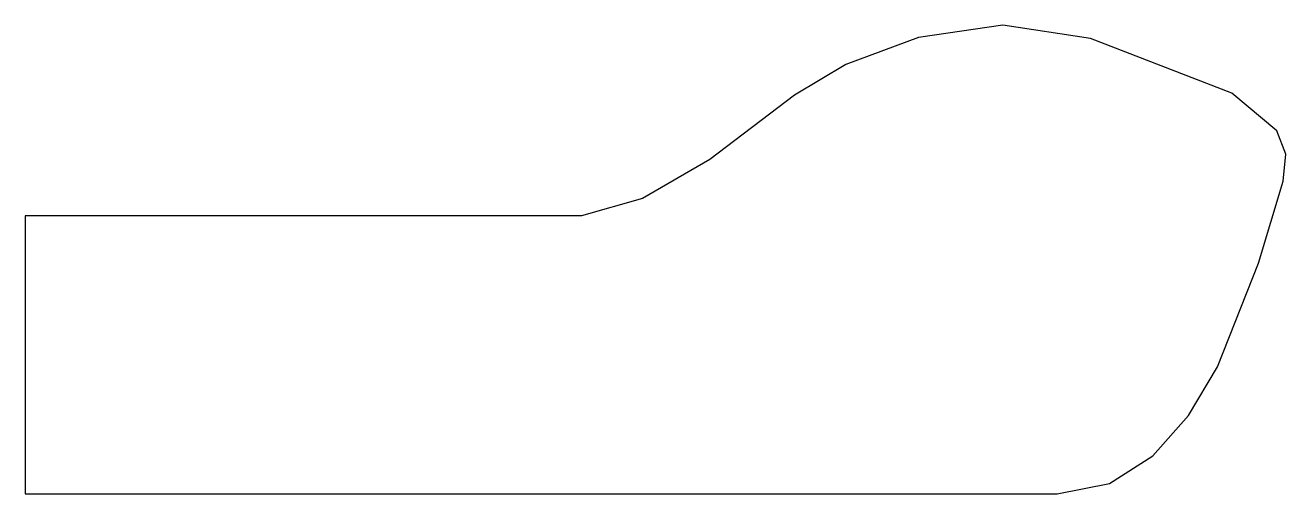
# Model space of a CAD drawing. Extents: x 0 to 544, y 0 to 202.
import ezdxf

# ---------------------------------------------------------------- set-up
doc = ezdxf.new("R2010")
doc.units = 0
doc.layers.get('0').update_dxf_attribs({"linetype": 'CONTINUOUS'})

msp = doc.modelspace()

# ---------------------------------------------------------------- linework, layer by layer
at = {"color": 7}
msp.add_lwpolyline([(331.979411, 172.149064), (295.350353, 144.431067), (266.408279, 127.53202), (239.999802, 120.000042), (0, 120.000042), (0, 0), (240.000084, 0), (445.241962, 0), (467.78653, 4.413947), (486.574941, 16.339097), (502.005287, 33.800415), (514.475659, 54.822866), (532.128853, 99.651026), (542.71926, 135.023296), (543.92121, 146.712814), (540.055444, 156.763592), (520.641227, 172.945601), (459.725324, 196.608136), (421.890093, 202.359507), (385.388203, 197.0786), (354.118395, 185.447693), (331.979411, 172.149064), (331.979411, 172.149064)], dxfattribs=at)

doc.saveas('drawing.dxf')
